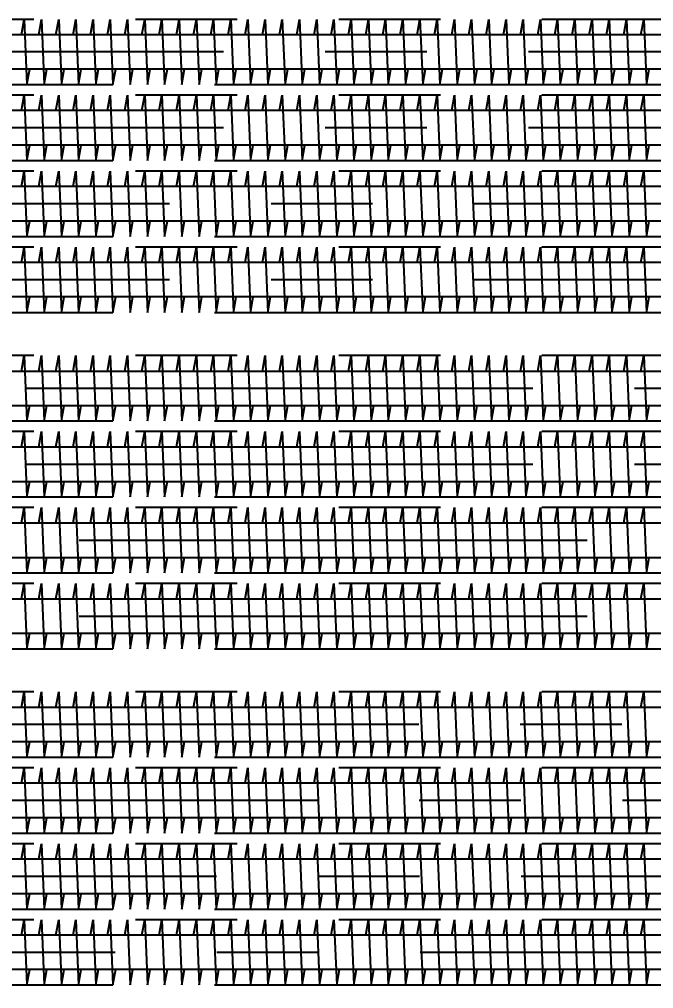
# Model space of a CAD drawing. Extents: x -4179 to 25200, y 0 to 17850.
# Drawn here: x 6583 to 7285, y 13339 to 14411 of the extents above; entities that cross this region are included whole.
import ezdxf

# ---------------------------------------------------------------- set-up
doc = ezdxf.new("R2010")
doc.units = 0
doc.header["$LTSCALE"] = 450
doc.header["$MEASUREMENT"] = 0
doc.linetypes.add('CENTER', pattern=[2, 1.25, -0.25, 0.25, -0.25])
doc.linetypes.add('PHANTOM', pattern=[2.5, 1.25, -0.25, 0.25, -0.25, 0.25, -0.25])
for name, color, linetype in [('CEN', 1, 'CENTER'), ('DIM', 1, 'Continuous'), ('HID1', 8, 'PHANTOM')]:
    doc.layers.add(name, color=color, linetype=linetype)
doc.styles.add('SIMP25', font='romans.shx', dxfattribs={"width": 0.8, "height": 75})
doc.dimstyles.get("Standard").update_dxf_attribs({"dimscale": 500.1, "dimtxt": 75, "dimasz": 0.18, "dimexe": 0.18, "dimexo": 0.0625, "dimgap": 0.075, "dimtad": 1, "dimdec": 0, "dimrnd": 0.5, "dimzin": 0, "dimdsep": 46, "dimtxsty": 'SIMP25', "dimcen": 0.09, "dimadec": 0, "dimazin": 0, "dimtfac": 1, "dimtdec": 0, "dimtmove": 1, "dimatfit": 3, "dimfxl": 1, "dimtolj": 1, "dimtzin": 0, "dimarcsym": 0})

# ---------------------------------------------------------------- blocks, each defined once
blk = doc.blocks.new('*D10')
at = {"layer": 'Defpoints', "color": 0, "transparency": 16777216}
for p in [(2298.8, 13378.9), (11098.8, 13342.9), (2298.8, 11923.9)]:
    blk.add_point(p, dxfattribs=at)
at = {"layer": 'DIM', "color": 0, "lineweight": -2, "transparency": 16777216}
for p, q in [((2298.8, 13347.7), (2298.8, 11833.9)), ((11098.8, 13311.6), (11098.8, 11833.9)), ((11008.8, 11923.9), (2388.8, 11923.9))]:
    blk.add_line(p, q, dxfattribs=at)
at = {"layer": 'DIM', "color": 0, "transparency": 16777216}
for points in [[(2388.8, 11938.9), (2388.8, 11908.9), (2298.8, 11923.9)], [(11008.8, 11938.9), (11008.8, 11908.9), (11098.8, 11923.9)]]:
    blk.add_solid(points, dxfattribs=at)
at = {"layer": 'DIM', "color": 0, "transparency": 16777216, "insert": (6698.8, 12018.6), "char_height": 75, "attachment_point": 5, "style": 'SIMP25'}
blk.add_mtext('\\A1;8800 (FINNED LENGTH)', dxfattribs=at)
blk = doc.blocks.new('*D11')
at = {"layer": 'Defpoints', "color": 0, "transparency": 16777216}
for p in [(2088.8, 13606.9), (11248.8, 13115.4), (2088.8, 11698.9)]:
    blk.add_point(p, dxfattribs=at)
at = {"layer": 'DIM', "color": 0, "lineweight": -2, "transparency": 16777216}
for p, q in [((2088.8, 13575.7), (2088.8, 11608.9)), ((11248.8, 13084.2), (11248.8, 11608.9)), ((11158.8, 11698.9), (2178.8, 11698.9))]:
    blk.add_line(p, q, dxfattribs=at)
at = {"layer": 'DIM', "color": 0, "transparency": 16777216}
for points in [[(2178.8, 11713.9), (2178.8, 11683.9), (2088.8, 11698.9)], [(11158.8, 11713.9), (11158.8, 11683.9), (11248.8, 11698.9)]]:
    blk.add_solid(points, dxfattribs=at)
at = {"layer": 'DIM', "color": 0, "transparency": 16777216, "insert": (6668.8, 11773.9), "char_height": 75, "attachment_point": 5, "style": 'SIMP25'}
blk.add_mtext('\\A1;9160', dxfattribs=at)

msp = doc.modelspace()

# ---------------------------------------------------------------- linework, layer by layer
for p, q in [((11524.8, 13650), (2148.8, 13650)), ((11524.8, 13611.9), (2148.8, 13611.9)), ((11412.8, 13566), (2148.8, 13566)), ((11412.8, 13527.9), (2148.8, 13527.9)), ((11300.8, 13482), (2088.8, 13482)), ((11300.8, 13443.9), (2088.8, 13443.9)), ((11188.8, 13398), (2088.8, 13398)), ((11188.8, 13359.9), (2088.8, 13359.9))]:
    msp.add_line(p, q)
for points in [[(2148.8, 13650, -0.41395), (2107.9, 13690.9, -0.41395), (2148.8, 13731.9), (11308.8, 13731.9, 0.414), (11387.9, 13810.9), (11387.9, 14314.9, 0.414), (11308.8, 14394), (2148.8, 14394)], [(2148.8, 13611.9, -0.414026), (2069.8, 13690.9, -0.414026), (2148.8, 13770), (11308.8, 13770, 0.414), (11349.8, 13810.9), (11349.8, 14314.9, 0.414), (11308.8, 14355.9), (2148.8, 14355.9)], [(2148.8, 13566, -0.414), (2107.9, 13606.9), (2107.9, 13774.9, -0.414), (2148.8, 13815.9), (11308.8, 13815.9, 0.414), (11387.9, 13894.9), (11387.9, 14230.9, 0.414), (11308.8, 14310), (2148.8, 14310)], [(2148.8, 13527.9, -0.414), (2069.8, 13606.9), (2069.8, 13774.9, -0.414), (2148.8, 13854), (11308.8, 13854, 0.414), (11349.8, 13894.9), (11349.8, 14230.9, 0.414), (11308.8, 14271.9), (2148.8, 14271.9)], [(2088.8, 13482, -0.414), (2047.9, 13522.9), (2047.9, 13858.9, -0.414), (2088.8, 13899.9), (11248.8, 13899.9, 0.414), (11327.9, 13978.9), (11327.9, 14146.9, 0.414), (11248.8, 14226), (2088.8, 14226)], [(2088.8, 13443.9, -0.414), (2009.8, 13522.9), (2009.8, 13858.9, -0.414), (2088.8, 13938), (11248.8, 13938, 0.414), (11289.8, 13978.9), (11289.8, 14146.9, 0.414), (11248.8, 14187.9), (2088.8, 14187.9)], [(2088.8, 13398, -0.414), (2047.9, 13438.9), (2047.9, 13942.9, -0.414), (2088.8, 13983.9), (11248.8, 13983.9, 0.414026), (11327.9, 14062.9, 0.414026), (11248.8, 14142), (2088.8, 14142)], [(2088.8, 13359.9, -0.414), (2009.8, 13438.9), (2009.8, 13942.9, -0.414), (2088.8, 14022), (11248.8, 14022, 0.41395), (11289.8, 14062.9, 0.41395), (11248.8, 14103.9), (2088.8, 14103.9)]]:
    msp.add_lwpolyline(points, format="xyb")
at = {"layer": 'CEN'}
for p, q in [((11524.8, 13630.9), (2148.8, 13630.9)), ((11412.8, 13546.9), (2148.8, 13546.9)), ((11300.8, 13462.9), (2088.8, 13462.9)), ((11188.8, 13378.9), (2088.8, 13378.9))]:
    msp.add_line(p, q, dxfattribs=at)
for points in [[(6585.1, 14394), (6588.1, 14411), (6591.1, 14338.9), (6594.1, 14355.9)], [(6604.1, 14394), (6607.1, 14411), (6610.1, 14338.9), (6613.1, 14355.9)], [(6623.2, 14394), (6626.2, 14411), (6629.2, 14338.9), (6632.2, 14355.9)], [(6642.2, 14394), (6645.2, 14411), (6648.2, 14338.9), (6651.2, 14355.9)], [(6661.3, 14394), (6664.3, 14411), (6667.3, 14338.9), (6670.3, 14355.9)], [(6680.3, 14394), (6683.3, 14411), (6686.3, 14338.9), (6689.3, 14355.9)], [(6699.4, 14394), (6702.4, 14411), (6705.4, 14338.9), (6708.4, 14355.9)], [(6718.4, 14394), (6721.4, 14411), (6724.4, 14338.9), (6727.4, 14355.9)], [(6737.5, 14394), (6740.5, 14411), (6743.5, 14338.9), (6746.5, 14355.9)], [(6756.5, 14394), (6759.5, 14411), (6762.5, 14338.9), (6765.5, 14355.9)], [(6775.6, 14394), (6778.6, 14411), (6781.6, 14338.9), (6784.6, 14355.9)], [(6794.6, 14394), (6797.6, 14411), (6800.6, 14338.9), (6803.6, 14355.9)], [(6813.7, 14394), (6816.7, 14411), (6819.7, 14338.9), (6822.7, 14355.9)], [(6832.7, 14394), (6835.7, 14411), (6838.7, 14338.9), (6841.7, 14355.9)], [(6851.8, 14394), (6854.8, 14411), (6857.8, 14338.9), (6860.8, 14355.9)], [(6870.8, 14394), (6873.8, 14411), (6876.8, 14338.9), (6879.8, 14355.9)], [(6889.9, 14394), (6892.9, 14411), (6895.9, 14338.9), (6898.9, 14355.9)], [(6908.9, 14394), (6911.9, 14411), (6914.9, 14338.9), (6917.9, 14355.9)], [(6928, 14394), (6931, 14411), (6934, 14338.9), (6937, 14355.9)], [(6947, 14394), (6950, 14411), (6953, 14338.9), (6956, 14355.9)], [(6966.1, 14394), (6969.1, 14411), (6972.1, 14338.9), (6975.1, 14355.9)], [(6985.1, 14394), (6988.1, 14411), (6991.1, 14338.9), (6994.1, 14355.9)], [(7004.2, 14394), (7007.2, 14411), (7010.2, 14338.9), (7013.2, 14355.9)], [(7023.2, 14394), (7026.2, 14411), (7029.2, 14338.9), (7032.2, 14355.9)], [(7042.3, 14394), (7045.3, 14411), (7048.3, 14338.9), (7051.3, 14355.9)], [(7061.3, 14394), (7064.3, 14411), (7067.3, 14338.9), (7070.3, 14355.9)], [(7080.4, 14394), (7083.4, 14411), (7086.4, 14338.9), (7089.4, 14355.9)], [(7099.4, 14394), (7102.4, 14411), (7105.4, 14338.9), (7108.4, 14355.9)], [(7118.5, 14394), (7121.5, 14411), (7124.5, 14338.9), (7127.5, 14355.9)], [(7137.5, 14394), (7140.5, 14411), (7143.5, 14338.9), (7146.5, 14355.9)], [(7156.6, 14394), (7159.6, 14411), (7162.6, 14338.9), (7165.6, 14355.9)], [(7175.6, 14394), (7178.6, 14411), (7181.6, 14338.9), (7184.6, 14355.9)], [(7194.7, 14394), (7197.7, 14411), (7200.7, 14338.9), (7203.7, 14355.9)], [(7213.7, 14394), (7216.7, 14411), (7219.7, 14338.9), (7222.7, 14355.9)], [(7232.8, 14394), (7235.8, 14411), (7238.8, 14338.9), (7241.8, 14355.9)], [(7251.8, 14394), (7254.8, 14411), (7257.8, 14338.9), (7260.8, 14355.9)], [(7270.9, 14394), (7273.9, 14411), (7276.9, 14338.9), (7279.9, 14355.9)], [(6585.1, 14310), (6588.1, 14327), (6591.1, 14254.9), (6594.1, 14271.9)], [(6604.1, 14310), (6607.1, 14327), (6610.1, 14254.9), (6613.1, 14271.9)], [(6623.2, 14310), (6626.2, 14327), (6629.2, 14254.9), (6632.2, 14271.9)], [(6642.2, 14310), (6645.2, 14327), (6648.2, 14254.9), (6651.2, 14271.9)], [(6661.3, 14310), (6664.3, 14327), (6667.3, 14254.9), (6670.3, 14271.9)], [(6680.3, 14310), (6683.3, 14327), (6686.3, 14254.9), (6689.3, 14271.9)], [(6699.4, 14310), (6702.4, 14327), (6705.4, 14254.9), (6708.4, 14271.9)], [(6718.4, 14310), (6721.4, 14327), (6724.4, 14254.9), (6727.4, 14271.9)], [(6737.5, 14310), (6740.5, 14327), (6743.5, 14254.9), (6746.5, 14271.9)], [(6756.5, 14310), (6759.5, 14327), (6762.5, 14254.9), (6765.5, 14271.9)], [(6775.6, 14310), (6778.6, 14327), (6781.6, 14254.9), (6784.6, 14271.9)], [(6794.6, 14310), (6797.6, 14327), (6800.6, 14254.9), (6803.6, 14271.9)], [(6813.7, 14310), (6816.7, 14327), (6819.7, 14254.9), (6822.7, 14271.9)], [(6832.7, 14310), (6835.7, 14327), (6838.7, 14254.9), (6841.7, 14271.9)], [(6851.8, 14310), (6854.8, 14327), (6857.8, 14254.9), (6860.8, 14271.9)], [(6870.8, 14310), (6873.8, 14327), (6876.8, 14254.9), (6879.8, 14271.9)], [(6889.9, 14310), (6892.9, 14327), (6895.9, 14254.9), (6898.9, 14271.9)], [(6908.9, 14310), (6911.9, 14327), (6914.9, 14254.9), (6917.9, 14271.9)], [(6928, 14310), (6931, 14327), (6934, 14254.9), (6937, 14271.9)], [(6947, 14310), (6950, 14327), (6953, 14254.9), (6956, 14271.9)], [(6966.1, 14310), (6969.1, 14327), (6972.1, 14254.9), (6975.1, 14271.9)], [(6985.1, 14310), (6988.1, 14327), (6991.1, 14254.9), (6994.1, 14271.9)], [(7004.2, 14310), (7007.2, 14327), (7010.2, 14254.9), (7013.2, 14271.9)], [(7023.2, 14310), (7026.2, 14327), (7029.2, 14254.9), (7032.2, 14271.9)], [(7042.3, 14310), (7045.3, 14327), (7048.3, 14254.9), (7051.3, 14271.9)], [(7061.3, 14310), (7064.3, 14327), (7067.3, 14254.9), (7070.3, 14271.9)], [(7080.4, 14310), (7083.4, 14327), (7086.4, 14254.9), (7089.4, 14271.9)], [(7099.4, 14310), (7102.4, 14327), (7105.4, 14254.9), (7108.4, 14271.9)], [(7118.5, 14310), (7121.5, 14327), (7124.5, 14254.9), (7127.5, 14271.9)], [(7137.5, 14310), (7140.5, 14327), (7143.5, 14254.9), (7146.5, 14271.9)], [(7156.6, 14310), (7159.6, 14327), (7162.6, 14254.9), (7165.6, 14271.9)], [(7175.6, 14310), (7178.6, 14327), (7181.6, 14254.9), (7184.6, 14271.9)], [(7194.7, 14310), (7197.7, 14327), (7200.7, 14254.9), (7203.7, 14271.9)], [(7213.7, 14310), (7216.7, 14327), (7219.7, 14254.9), (7222.7, 14271.9)], [(7232.8, 14310), (7235.8, 14327), (7238.8, 14254.9), (7241.8, 14271.9)], [(7251.8, 14310), (7254.8, 14327), (7257.8, 14254.9), (7260.8, 14271.9)], [(7270.9, 14310), (7273.9, 14327), (7276.9, 14254.9), (7279.9, 14271.9)], [(6585.1, 14226), (6588.1, 14243), (6591.1, 14170.9), (6594.1, 14187.9)], [(6604.1, 14226), (6607.1, 14243), (6610.1, 14170.9), (6613.1, 14187.9)], [(6623.2, 14226), (6626.2, 14243), (6629.2, 14170.9), (6632.2, 14187.9)], [(6642.2, 14226), (6645.2, 14243), (6648.2, 14170.9), (6651.2, 14187.9)], [(6661.3, 14226), (6664.3, 14243), (6667.3, 14170.9), (6670.3, 14187.9)], [(6680.3, 14226), (6683.3, 14243), (6686.3, 14170.9), (6689.3, 14187.9)], [(6699.4, 14226), (6702.4, 14243), (6705.4, 14170.9), (6708.4, 14187.9)], [(6718.4, 14226), (6721.4, 14243), (6724.4, 14170.9), (6727.4, 14187.9)], [(6737.5, 14226), (6740.5, 14243), (6743.5, 14170.9), (6746.5, 14187.9)], [(6756.5, 14226), (6759.5, 14243), (6762.5, 14170.9), (6765.5, 14187.9)], [(6775.6, 14226), (6778.6, 14243), (6781.6, 14170.9), (6784.6, 14187.9)], [(6794.6, 14226), (6797.6, 14243), (6800.6, 14170.9), (6803.6, 14187.9)], [(6813.7, 14226), (6816.7, 14243), (6819.7, 14170.9), (6822.7, 14187.9)], [(6832.7, 14226), (6835.7, 14243), (6838.7, 14170.9), (6841.7, 14187.9)], [(6851.8, 14226), (6854.8, 14243), (6857.8, 14170.9), (6860.8, 14187.9)], [(6870.8, 14226), (6873.8, 14243), (6876.8, 14170.9), (6879.8, 14187.9)], [(6889.9, 14226), (6892.9, 14243), (6895.9, 14170.9), (6898.9, 14187.9)], [(6908.9, 14226), (6911.9, 14243), (6914.9, 14170.9), (6917.9, 14187.9)], [(6928, 14226), (6931, 14243), (6934, 14170.9), (6937, 14187.9)], [(6947, 14226), (6950, 14243), (6953, 14170.9), (6956, 14187.9)], [(6966.1, 14226), (6969.1, 14243), (6972.1, 14170.9), (6975.1, 14187.9)], [(6985.1, 14226), (6988.1, 14243), (6991.1, 14170.9), (6994.1, 14187.9)], [(7004.2, 14226), (7007.2, 14243), (7010.2, 14170.9), (7013.2, 14187.9)], [(7023.2, 14226), (7026.2, 14243), (7029.2, 14170.9), (7032.2, 14187.9)], [(7042.3, 14226), (7045.3, 14243), (7048.3, 14170.9), (7051.3, 14187.9)], [(7061.3, 14226), (7064.3, 14243), (7067.3, 14170.9), (7070.3, 14187.9)], [(7080.4, 14226), (7083.4, 14243), (7086.4, 14170.9), (7089.4, 14187.9)], [(7099.4, 14226), (7102.4, 14243), (7105.4, 14170.9), (7108.4, 14187.9)], [(7118.5, 14226), (7121.5, 14243), (7124.5, 14170.9), (7127.5, 14187.9)], [(7137.5, 14226), (7140.5, 14243), (7143.5, 14170.9), (7146.5, 14187.9)], [(7156.6, 14226), (7159.6, 14243), (7162.6, 14170.9), (7165.6, 14187.9)], [(7175.6, 14226), (7178.6, 14243), (7181.6, 14170.9), (7184.6, 14187.9)], [(7194.7, 14226), (7197.7, 14243), (7200.7, 14170.9), (7203.7, 14187.9)], [(7213.7, 14226), (7216.7, 14243), (7219.7, 14170.9), (7222.7, 14187.9)], [(7232.8, 14226), (7235.8, 14243), (7238.8, 14170.9), (7241.8, 14187.9)], [(7251.8, 14226), (7254.8, 14243), (7257.8, 14170.9), (7260.8, 14187.9)], [(7270.9, 14226), (7273.9, 14243), (7276.9, 14170.9), (7279.9, 14187.9)], [(6585.1, 14142), (6588.1, 14159), (6591.1, 14086.9), (6594.1, 14103.9)], [(6604.1, 14142), (6607.1, 14159), (6610.1, 14086.9), (6613.1, 14103.9)], [(6623.2, 14142), (6626.2, 14159), (6629.2, 14086.9), (6632.2, 14103.9)], [(6642.2, 14142), (6645.2, 14159), (6648.2, 14086.9), (6651.2, 14103.9)], [(6661.3, 14142), (6664.3, 14159), (6667.3, 14086.9), (6670.3, 14103.9)], [(6680.3, 14142), (6683.3, 14159), (6686.3, 14086.9), (6689.3, 14103.9)], [(6699.4, 14142), (6702.4, 14159), (6705.4, 14086.9), (6708.4, 14103.9)], [(6718.4, 14142), (6721.4, 14159), (6724.4, 14086.9), (6727.4, 14103.9)], [(6737.5, 14142), (6740.5, 14159), (6743.5, 14086.9), (6746.5, 14103.9)], [(6756.5, 14142), (6759.5, 14159), (6762.5, 14086.9), (6765.5, 14103.9)], [(6775.6, 14142), (6778.6, 14159), (6781.6, 14086.9), (6784.6, 14103.9)], [(6794.6, 14142), (6797.6, 14159), (6800.6, 14086.9), (6803.6, 14103.9)], [(6813.7, 14142), (6816.7, 14159), (6819.7, 14086.9), (6822.7, 14103.9)], [(6832.7, 14142), (6835.7, 14159), (6838.7, 14086.9), (6841.7, 14103.9)], [(6851.8, 14142), (6854.8, 14159), (6857.8, 14086.9), (6860.8, 14103.9)], [(6870.8, 14142), (6873.8, 14159), (6876.8, 14086.9), (6879.8, 14103.9)], [(6889.9, 14142), (6892.9, 14159), (6895.9, 14086.9), (6898.9, 14103.9)], [(6908.9, 14142), (6911.9, 14159), (6914.9, 14086.9), (6917.9, 14103.9)], [(6928, 14142), (6931, 14159), (6934, 14086.9), (6937, 14103.9)], [(6947, 14142), (6950, 14159), (6953, 14086.9), (6956, 14103.9)], [(6966.1, 14142), (6969.1, 14159), (6972.1, 14086.9), (6975.1, 14103.9)], [(6985.1, 14142), (6988.1, 14159), (6991.1, 14086.9), (6994.1, 14103.9)], [(7004.2, 14142), (7007.2, 14159), (7010.2, 14086.9), (7013.2, 14103.9)], [(7023.2, 14142), (7026.2, 14159), (7029.2, 14086.9), (7032.2, 14103.9)], [(7042.3, 14142), (7045.3, 14159), (7048.3, 14086.9), (7051.3, 14103.9)], [(7061.3, 14142), (7064.3, 14159), (7067.3, 14086.9), (7070.3, 14103.9)], [(7080.4, 14142), (7083.4, 14159), (7086.4, 14086.9), (7089.4, 14103.9)], [(7099.4, 14142), (7102.4, 14159), (7105.4, 14086.9), (7108.4, 14103.9)], [(7118.5, 14142), (7121.5, 14159), (7124.5, 14086.9), (7127.5, 14103.9)], [(7137.5, 14142), (7140.5, 14159), (7143.5, 14086.9), (7146.5, 14103.9)], [(7156.6, 14142), (7159.6, 14159), (7162.6, 14086.9), (7165.6, 14103.9)], [(7175.6, 14142), (7178.6, 14159), (7181.6, 14086.9), (7184.6, 14103.9)], [(7194.7, 14142), (7197.7, 14159), (7200.7, 14086.9), (7203.7, 14103.9)], [(7213.7, 14142), (7216.7, 14159), (7219.7, 14086.9), (7222.7, 14103.9)], [(7232.8, 14142), (7235.8, 14159), (7238.8, 14086.9), (7241.8, 14103.9)], [(7251.8, 14142), (7254.8, 14159), (7257.8, 14086.9), (7260.8, 14103.9)], [(7270.9, 14142), (7273.9, 14159), (7276.9, 14086.9), (7279.9, 14103.9)], [(6585.1, 14022), (6588.1, 14039), (6591.1, 13966.9), (6594.1, 13983.9)], [(6604.1, 14022), (6607.1, 14039), (6610.1, 13966.9), (6613.1, 13983.9)], [(6623.2, 14022), (6626.2, 14039), (6629.2, 13966.9), (6632.2, 13983.9)], [(6642.2, 14022), (6645.2, 14039), (6648.2, 13966.9), (6651.2, 13983.9)], [(6661.3, 14022), (6664.3, 14039), (6667.3, 13966.9), (6670.3, 13983.9)], [(6680.3, 14022), (6683.3, 14039), (6686.3, 13966.9), (6689.3, 13983.9)], [(6699.4, 14022), (6702.4, 14039), (6705.4, 13966.9), (6708.4, 13983.9)], [(6718.4, 14022), (6721.4, 14039), (6724.4, 13966.9), (6727.4, 13983.9)], [(6737.5, 14022), (6740.5, 14039), (6743.5, 13966.9), (6746.5, 13983.9)], [(6756.5, 14022), (6759.5, 14039), (6762.5, 13966.9), (6765.5, 13983.9)], [(6775.6, 14022), (6778.6, 14039), (6781.6, 13966.9), (6784.6, 13983.9)], [(6794.6, 14022), (6797.6, 14039), (6800.6, 13966.9), (6803.6, 13983.9)], [(6813.7, 14022), (6816.7, 14039), (6819.7, 13966.9), (6822.7, 13983.9)], [(6832.7, 14022), (6835.7, 14039), (6838.7, 13966.9), (6841.7, 13983.9)], [(6851.8, 14022), (6854.8, 14039), (6857.8, 13966.9), (6860.8, 13983.9)], [(6870.8, 14022), (6873.8, 14039), (6876.8, 13966.9), (6879.8, 13983.9)], [(6889.9, 14022), (6892.9, 14039), (6895.9, 13966.9), (6898.9, 13983.9)], [(6908.9, 14022), (6911.9, 14039), (6914.9, 13966.9), (6917.9, 13983.9)], [(6928, 14022), (6931, 14039), (6934, 13966.9), (6937, 13983.9)], [(6947, 14022), (6950, 14039), (6953, 13966.9), (6956, 13983.9)], [(6966.1, 14022), (6969.1, 14039), (6972.1, 13966.9), (6975.1, 13983.9)], [(6985.1, 14022), (6988.1, 14039), (6991.1, 13966.9), (6994.1, 13983.9)], [(7004.2, 14022), (7007.2, 14039), (7010.2, 13966.9), (7013.2, 13983.9)], [(7023.2, 14022), (7026.2, 14039), (7029.2, 13966.9), (7032.2, 13983.9)], [(7042.3, 14022), (7045.3, 14039), (7048.3, 13966.9), (7051.3, 13983.9)], [(7061.3, 14022), (7064.3, 14039), (7067.3, 13966.9), (7070.3, 13983.9)], [(7080.4, 14022), (7083.4, 14039), (7086.4, 13966.9), (7089.4, 13983.9)], [(7099.4, 14022), (7102.4, 14039), (7105.4, 13966.9), (7108.4, 13983.9)], [(7118.5, 14022), (7121.5, 14039), (7124.5, 13966.9), (7127.5, 13983.9)], [(7137.5, 14022), (7140.5, 14039), (7143.5, 13966.9), (7146.5, 13983.9)], [(7156.6, 14022), (7159.6, 14039), (7162.6, 13966.9), (7165.6, 13983.9)], [(7175.6, 14022), (7178.6, 14039), (7181.6, 13966.9), (7184.6, 13983.9)], [(7194.7, 14022), (7197.7, 14039), (7200.7, 13966.9), (7203.7, 13983.9)], [(7213.7, 14022), (7216.7, 14039), (7219.7, 13966.9), (7222.7, 13983.9)], [(7232.8, 14022), (7235.8, 14039), (7238.8, 13966.9), (7241.8, 13983.9)], [(7251.8, 14022), (7254.8, 14039), (7257.8, 13966.9), (7260.8, 13983.9)], [(7270.9, 14022), (7273.9, 14039), (7276.9, 13966.9), (7279.9, 13983.9)], [(6585.1, 13938), (6588.1, 13955), (6591.1, 13882.9), (6594.1, 13899.9)], [(6604.1, 13938), (6607.1, 13955), (6610.1, 13882.9), (6613.1, 13899.9)], [(6623.2, 13938), (6626.2, 13955), (6629.2, 13882.9), (6632.2, 13899.9)], [(6642.2, 13938), (6645.2, 13955), (6648.2, 13882.9), (6651.2, 13899.9)], [(6661.3, 13938), (6664.3, 13955), (6667.3, 13882.9), (6670.3, 13899.9)], [(6680.3, 13938), (6683.3, 13955), (6686.3, 13882.9), (6689.3, 13899.9)], [(6699.4, 13938), (6702.4, 13955), (6705.4, 13882.9), (6708.4, 13899.9)], [(6718.4, 13938), (6721.4, 13955), (6724.4, 13882.9), (6727.4, 13899.9)], [(6737.5, 13938), (6740.5, 13955), (6743.5, 13882.9), (6746.5, 13899.9)], [(6756.5, 13938), (6759.5, 13955), (6762.5, 13882.9), (6765.5, 13899.9)], [(6775.6, 13938), (6778.6, 13955), (6781.6, 13882.9), (6784.6, 13899.9)], [(6794.6, 13938), (6797.6, 13955), (6800.6, 13882.9), (6803.6, 13899.9)], [(6813.7, 13938), (6816.7, 13955), (6819.7, 13882.9), (6822.7, 13899.9)], [(6832.7, 13938), (6835.7, 13955), (6838.7, 13882.9), (6841.7, 13899.9)], [(6851.8, 13938), (6854.8, 13955), (6857.8, 13882.9), (6860.8, 13899.9)], [(6870.8, 13938), (6873.8, 13955), (6876.8, 13882.9), (6879.8, 13899.9)], [(6889.9, 13938), (6892.9, 13955), (6895.9, 13882.9), (6898.9, 13899.9)], [(6908.9, 13938), (6911.9, 13955), (6914.9, 13882.9), (6917.9, 13899.9)], [(6928, 13938), (6931, 13955), (6934, 13882.9), (6937, 13899.9)], [(6947, 13938), (6950, 13955), (6953, 13882.9), (6956, 13899.9)], [(6966.1, 13938), (6969.1, 13955), (6972.1, 13882.9), (6975.1, 13899.9)], [(6985.1, 13938), (6988.1, 13955), (6991.1, 13882.9), (6994.1, 13899.9)], [(7004.2, 13938), (7007.2, 13955), (7010.2, 13882.9), (7013.2, 13899.9)], [(7023.2, 13938), (7026.2, 13955), (7029.2, 13882.9), (7032.2, 13899.9)], [(7042.3, 13938), (7045.3, 13955), (7048.3, 13882.9), (7051.3, 13899.9)], [(7061.3, 13938), (7064.3, 13955), (7067.3, 13882.9), (7070.3, 13899.9)], [(7080.4, 13938), (7083.4, 13955), (7086.4, 13882.9), (7089.4, 13899.9)], [(7099.4, 13938), (7102.4, 13955), (7105.4, 13882.9), (7108.4, 13899.9)], [(7118.5, 13938), (7121.5, 13955), (7124.5, 13882.9), (7127.5, 13899.9)], [(7137.5, 13938), (7140.5, 13955), (7143.5, 13882.9), (7146.5, 13899.9)], [(7156.6, 13938), (7159.6, 13955), (7162.6, 13882.9), (7165.6, 13899.9)], [(7175.6, 13938), (7178.6, 13955), (7181.6, 13882.9), (7184.6, 13899.9)], [(7194.7, 13938), (7197.7, 13955), (7200.7, 13882.9), (7203.7, 13899.9)], [(7213.7, 13938), (7216.7, 13955), (7219.7, 13882.9), (7222.7, 13899.9)], [(7232.8, 13938), (7235.8, 13955), (7238.8, 13882.9), (7241.8, 13899.9)], [(7251.8, 13938), (7254.8, 13955), (7257.8, 13882.9), (7260.8, 13899.9)], [(7270.9, 13938), (7273.9, 13955), (7276.9, 13882.9), (7279.9, 13899.9)], [(6585.1, 13854), (6588.1, 13871), (6591.1, 13798.9), (6594.1, 13815.9)], [(6604.1, 13854), (6607.1, 13871), (6610.1, 13798.9), (6613.1, 13815.9)], [(6623.2, 13854), (6626.2, 13871), (6629.2, 13798.9), (6632.2, 13815.9)], [(6642.2, 13854), (6645.2, 13871), (6648.2, 13798.9), (6651.2, 13815.9)], [(6661.3, 13854), (6664.3, 13871), (6667.3, 13798.9), (6670.3, 13815.9)], [(6680.3, 13854), (6683.3, 13871), (6686.3, 13798.9), (6689.3, 13815.9)], [(6699.4, 13854), (6702.4, 13871), (6705.4, 13798.9), (6708.4, 13815.9)], [(6718.4, 13854), (6721.4, 13871), (6724.4, 13798.9), (6727.4, 13815.9)], [(6737.5, 13854), (6740.5, 13871), (6743.5, 13798.9), (6746.5, 13815.9)], [(6756.5, 13854), (6759.5, 13871), (6762.5, 13798.9), (6765.5, 13815.9)], [(6775.6, 13854), (6778.6, 13871), (6781.6, 13798.9), (6784.6, 13815.9)], [(6794.6, 13854), (6797.6, 13871), (6800.6, 13798.9), (6803.6, 13815.9)], [(6813.7, 13854), (6816.7, 13871), (6819.7, 13798.9), (6822.7, 13815.9)], [(6832.7, 13854), (6835.7, 13871), (6838.7, 13798.9), (6841.7, 13815.9)], [(6851.8, 13854), (6854.8, 13871), (6857.8, 13798.9), (6860.8, 13815.9)], [(6870.8, 13854), (6873.8, 13871), (6876.8, 13798.9), (6879.8, 13815.9)], [(6889.9, 13854), (6892.9, 13871), (6895.9, 13798.9), (6898.9, 13815.9)], [(6908.9, 13854), (6911.9, 13871), (6914.9, 13798.9), (6917.9, 13815.9)], [(6928, 13854), (6931, 13871), (6934, 13798.9), (6937, 13815.9)], [(6947, 13854), (6950, 13871), (6953, 13798.9), (6956, 13815.9)], [(6966.1, 13854), (6969.1, 13871), (6972.1, 13798.9), (6975.1, 13815.9)], [(6985.1, 13854), (6988.1, 13871), (6991.1, 13798.9), (6994.1, 13815.9)], [(7004.2, 13854), (7007.2, 13871), (7010.2, 13798.9), (7013.2, 13815.9)], [(7023.2, 13854), (7026.2, 13871), (7029.2, 13798.9), (7032.2, 13815.9)], [(7042.3, 13854), (7045.3, 13871), (7048.3, 13798.9), (7051.3, 13815.9)], [(7061.3, 13854), (7064.3, 13871), (7067.3, 13798.9), (7070.3, 13815.9)], [(7080.4, 13854), (7083.4, 13871), (7086.4, 13798.9), (7089.4, 13815.9)], [(7099.4, 13854), (7102.4, 13871), (7105.4, 13798.9), (7108.4, 13815.9)], [(7118.5, 13854), (7121.5, 13871), (7124.5, 13798.9), (7127.5, 13815.9)], [(7137.5, 13854), (7140.5, 13871), (7143.5, 13798.9), (7146.5, 13815.9)], [(7156.6, 13854), (7159.6, 13871), (7162.6, 13798.9), (7165.6, 13815.9)], [(7175.6, 13854), (7178.6, 13871), (7181.6, 13798.9), (7184.6, 13815.9)], [(7194.7, 13854), (7197.7, 13871), (7200.7, 13798.9), (7203.7, 13815.9)], [(7213.7, 13854), (7216.7, 13871), (7219.7, 13798.9), (7222.7, 13815.9)], [(7232.8, 13854), (7235.8, 13871), (7238.8, 13798.9), (7241.8, 13815.9)], [(7251.8, 13854), (7254.8, 13871), (7257.8, 13798.9), (7260.8, 13815.9)], [(7270.9, 13854), (7273.9, 13871), (7276.9, 13798.9), (7279.9, 13815.9)], [(6585.1, 13770), (6588.1, 13787), (6591.1, 13714.9), (6594.1, 13731.9)], [(6604.1, 13770), (6607.1, 13787), (6610.1, 13714.9), (6613.1, 13731.9)], [(6623.2, 13770), (6626.2, 13787), (6629.2, 13714.9), (6632.2, 13731.9)], [(6642.2, 13770), (6645.2, 13787), (6648.2, 13714.9), (6651.2, 13731.9)], [(6661.3, 13770), (6664.3, 13787), (6667.3, 13714.9), (6670.3, 13731.9)], [(6680.3, 13770), (6683.3, 13787), (6686.3, 13714.9), (6689.3, 13731.9)], [(6699.4, 13770), (6702.4, 13787), (6705.4, 13714.9), (6708.4, 13731.9)], [(6718.4, 13770), (6721.4, 13787), (6724.4, 13714.9), (6727.4, 13731.9)], [(6737.5, 13770), (6740.5, 13787), (6743.5, 13714.9), (6746.5, 13731.9)], [(6756.5, 13770), (6759.5, 13787), (6762.5, 13714.9), (6765.5, 13731.9)], [(6775.6, 13770), (6778.6, 13787), (6781.6, 13714.9), (6784.6, 13731.9)], [(6794.6, 13770), (6797.6, 13787), (6800.6, 13714.9), (6803.6, 13731.9)], [(6813.7, 13770), (6816.7, 13787), (6819.7, 13714.9), (6822.7, 13731.9)], [(6832.7, 13770), (6835.7, 13787), (6838.7, 13714.9), (6841.7, 13731.9)], [(6851.8, 13770), (6854.8, 13787), (6857.8, 13714.9), (6860.8, 13731.9)], [(6870.8, 13770), (6873.8, 13787), (6876.8, 13714.9), (6879.8, 13731.9)], [(6889.9, 13770), (6892.9, 13787), (6895.9, 13714.9), (6898.9, 13731.9)], [(6908.9, 13770), (6911.9, 13787), (6914.9, 13714.9), (6917.9, 13731.9)], [(6928, 13770), (6931, 13787), (6934, 13714.9), (6937, 13731.9)], [(6947, 13770), (6950, 13787), (6953, 13714.9), (6956, 13731.9)], [(6966.1, 13770), (6969.1, 13787), (6972.1, 13714.9), (6975.1, 13731.9)], [(6985.1, 13770), (6988.1, 13787), (6991.1, 13714.9), (6994.1, 13731.9)], [(7004.2, 13770), (7007.2, 13787), (7010.2, 13714.9), (7013.2, 13731.9)], [(7023.2, 13770), (7026.2, 13787), (7029.2, 13714.9), (7032.2, 13731.9)], [(7042.3, 13770), (7045.3, 13787), (7048.3, 13714.9), (7051.3, 13731.9)], [(7061.3, 13770), (7064.3, 13787), (7067.3, 13714.9), (7070.3, 13731.9)], [(7080.4, 13770), (7083.4, 13787), (7086.4, 13714.9), (7089.4, 13731.9)], [(7099.4, 13770), (7102.4, 13787), (7105.4, 13714.9), (7108.4, 13731.9)], [(7118.5, 13770), (7121.5, 13787), (7124.5, 13714.9), (7127.5, 13731.9)], [(7137.5, 13770), (7140.5, 13787), (7143.5, 13714.9), (7146.5, 13731.9)], [(7156.6, 13770), (7159.6, 13787), (7162.6, 13714.9), (7165.6, 13731.9)], [(7175.6, 13770), (7178.6, 13787), (7181.6, 13714.9), (7184.6, 13731.9)], [(7194.7, 13770), (7197.7, 13787), (7200.7, 13714.9), (7203.7, 13731.9)], [(7213.7, 13770), (7216.7, 13787), (7219.7, 13714.9), (7222.7, 13731.9)], [(7232.8, 13770), (7235.8, 13787), (7238.8, 13714.9), (7241.8, 13731.9)], [(7251.8, 13770), (7254.8, 13787), (7257.8, 13714.9), (7260.8, 13731.9)], [(7270.9, 13770), (7273.9, 13787), (7276.9, 13714.9), (7279.9, 13731.9)], [(6585.1, 13650), (6588.1, 13667), (6591.1, 13594.9), (6594.1, 13611.9)], [(6604.1, 13650), (6607.1, 13667), (6610.1, 13594.9), (6613.1, 13611.9)], [(6623.2, 13650), (6626.2, 13667), (6629.2, 13594.9), (6632.2, 13611.9)], [(6642.2, 13650), (6645.2, 13667), (6648.2, 13594.9), (6651.2, 13611.9)], [(6661.3, 13650), (6664.3, 13667), (6667.3, 13594.9), (6670.3, 13611.9)], [(6680.3, 13650), (6683.3, 13667), (6686.3, 13594.9), (6689.3, 13611.9)], [(6699.4, 13650), (6702.4, 13667), (6705.4, 13594.9), (6708.4, 13611.9)], [(6718.4, 13650), (6721.4, 13667), (6724.4, 13594.9), (6727.4, 13611.9)], [(6737.5, 13650), (6740.5, 13667), (6743.5, 13594.9), (6746.5, 13611.9)], [(6756.5, 13650), (6759.5, 13667), (6762.5, 13594.9), (6765.5, 13611.9)], [(6775.6, 13650), (6778.6, 13667), (6781.6, 13594.9), (6784.6, 13611.9)], [(6794.6, 13650), (6797.6, 13667), (6800.6, 13594.9), (6803.6, 13611.9)], [(6813.7, 13650), (6816.7, 13667), (6819.7, 13594.9), (6822.7, 13611.9)], [(6832.7, 13650), (6835.7, 13667), (6838.7, 13594.9), (6841.7, 13611.9)], [(6851.8, 13650), (6854.8, 13667), (6857.8, 13594.9), (6860.8, 13611.9)], [(6870.8, 13650), (6873.8, 13667), (6876.8, 13594.9), (6879.8, 13611.9)], [(6889.9, 13650), (6892.9, 13667), (6895.9, 13594.9), (6898.9, 13611.9)], [(6908.9, 13650), (6911.9, 13667), (6914.9, 13594.9), (6917.9, 13611.9)], [(6928, 13650), (6931, 13667), (6934, 13594.9), (6937, 13611.9)], [(6947, 13650), (6950, 13667), (6953, 13594.9), (6956, 13611.9)], [(6966.1, 13650), (6969.1, 13667), (6972.1, 13594.9), (6975.1, 13611.9)], [(6985.1, 13650), (6988.1, 13667), (6991.1, 13594.9), (6994.1, 13611.9)], [(7004.2, 13650), (7007.2, 13667), (7010.2, 13594.9), (7013.2, 13611.9)], [(7023.2, 13650), (7026.2, 13667), (7029.2, 13594.9), (7032.2, 13611.9)], [(7042.3, 13650), (7045.3, 13667), (7048.3, 13594.9), (7051.3, 13611.9)], [(7061.3, 13650), (7064.3, 13667), (7067.3, 13594.9), (7070.3, 13611.9)], [(7080.4, 13650), (7083.4, 13667), (7086.4, 13594.9), (7089.4, 13611.9)], [(7099.4, 13650), (7102.4, 13667), (7105.4, 13594.9), (7108.4, 13611.9)], [(7118.5, 13650), (7121.5, 13667), (7124.5, 13594.9), (7127.5, 13611.9)], [(7137.5, 13650), (7140.5, 13667), (7143.5, 13594.9), (7146.5, 13611.9)], [(7156.6, 13650), (7159.6, 13667), (7162.6, 13594.9), (7165.6, 13611.9)], [(7175.6, 13650), (7178.6, 13667), (7181.6, 13594.9), (7184.6, 13611.9)], [(7194.7, 13650), (7197.7, 13667), (7200.7, 13594.9), (7203.7, 13611.9)], [(7213.7, 13650), (7216.7, 13667), (7219.7, 13594.9), (7222.7, 13611.9)], [(7232.8, 13650), (7235.8, 13667), (7238.8, 13594.9), (7241.8, 13611.9)], [(7251.8, 13650), (7254.8, 13667), (7257.8, 13594.9), (7260.8, 13611.9)], [(7270.9, 13650), (7273.9, 13667), (7276.9, 13594.9), (7279.9, 13611.9)], [(6585.1, 13566), (6588.1, 13583), (6591.1, 13510.9), (6594.1, 13527.9)], [(6604.1, 13566), (6607.1, 13583), (6610.1, 13510.9), (6613.1, 13527.9)], [(6623.2, 13566), (6626.2, 13583), (6629.2, 13510.9), (6632.2, 13527.9)], [(6642.2, 13566), (6645.2, 13583), (6648.2, 13510.9), (6651.2, 13527.9)], [(6661.3, 13566), (6664.3, 13583), (6667.3, 13510.9), (6670.3, 13527.9)], [(6680.3, 13566), (6683.3, 13583), (6686.3, 13510.9), (6689.3, 13527.9)], [(6699.4, 13566), (6702.4, 13583), (6705.4, 13510.9), (6708.4, 13527.9)], [(6718.4, 13566), (6721.4, 13583), (6724.4, 13510.9), (6727.4, 13527.9)], [(6737.5, 13566), (6740.5, 13583), (6743.5, 13510.9), (6746.5, 13527.9)], [(6756.5, 13566), (6759.5, 13583), (6762.5, 13510.9), (6765.5, 13527.9)], [(6775.6, 13566), (6778.6, 13583), (6781.6, 13510.9), (6784.6, 13527.9)], [(6794.6, 13566), (6797.6, 13583), (6800.6, 13510.9), (6803.6, 13527.9)], [(6813.7, 13566), (6816.7, 13583), (6819.7, 13510.9), (6822.7, 13527.9)], [(6832.7, 13566), (6835.7, 13583), (6838.7, 13510.9), (6841.7, 13527.9)], [(6851.8, 13566), (6854.8, 13583), (6857.8, 13510.9), (6860.8, 13527.9)], [(6870.8, 13566), (6873.8, 13583), (6876.8, 13510.9), (6879.8, 13527.9)], [(6889.9, 13566), (6892.9, 13583), (6895.9, 13510.9), (6898.9, 13527.9)], [(6908.9, 13566), (6911.9, 13583), (6914.9, 13510.9), (6917.9, 13527.9)], [(6928, 13566), (6931, 13583), (6934, 13510.9), (6937, 13527.9)], [(6947, 13566), (6950, 13583), (6953, 13510.9), (6956, 13527.9)], [(6966.1, 13566), (6969.1, 13583), (6972.1, 13510.9), (6975.1, 13527.9)], [(6985.1, 13566), (6988.1, 13583), (6991.1, 13510.9), (6994.1, 13527.9)], [(7004.2, 13566), (7007.2, 13583), (7010.2, 13510.9), (7013.2, 13527.9)], [(7023.2, 13566), (7026.2, 13583), (7029.2, 13510.9), (7032.2, 13527.9)], [(7042.3, 13566), (7045.3, 13583), (7048.3, 13510.9), (7051.3, 13527.9)], [(7061.3, 13566), (7064.3, 13583), (7067.3, 13510.9), (7070.3, 13527.9)], [(7080.4, 13566), (7083.4, 13583), (7086.4, 13510.9), (7089.4, 13527.9)], [(7099.4, 13566), (7102.4, 13583), (7105.4, 13510.9), (7108.4, 13527.9)], [(7118.5, 13566), (7121.5, 13583), (7124.5, 13510.9), (7127.5, 13527.9)], [(7137.5, 13566), (7140.5, 13583), (7143.5, 13510.9), (7146.5, 13527.9)], [(7156.6, 13566), (7159.6, 13583), (7162.6, 13510.9), (7165.6, 13527.9)], [(7175.6, 13566), (7178.6, 13583), (7181.6, 13510.9), (7184.6, 13527.9)], [(7194.7, 13566), (7197.7, 13583), (7200.7, 13510.9), (7203.7, 13527.9)], [(7213.7, 13566), (7216.7, 13583), (7219.7, 13510.9), (7222.7, 13527.9)], [(7232.8, 13566), (7235.8, 13583), (7238.8, 13510.9), (7241.8, 13527.9)], [(7251.8, 13566), (7254.8, 13583), (7257.8, 13510.9), (7260.8, 13527.9)], [(7270.9, 13566), (7273.9, 13583), (7276.9, 13510.9), (7279.9, 13527.9)], [(6585.1, 13482), (6588.1, 13499), (6591.1, 13426.9), (6594.1, 13443.9)], [(6604.1, 13482), (6607.1, 13499), (6610.1, 13426.9), (6613.1, 13443.9)], [(6623.2, 13482), (6626.2, 13499), (6629.2, 13426.9), (6632.2, 13443.9)], [(6642.2, 13482), (6645.2, 13499), (6648.2, 13426.9), (6651.2, 13443.9)], [(6661.3, 13482), (6664.3, 13499), (6667.3, 13426.9), (6670.3, 13443.9)], [(6680.3, 13482), (6683.3, 13499), (6686.3, 13426.9), (6689.3, 13443.9)], [(6699.4, 13482), (6702.4, 13499), (6705.4, 13426.9), (6708.4, 13443.9)], [(6718.4, 13482), (6721.4, 13499), (6724.4, 13426.9), (6727.4, 13443.9)], [(6737.5, 13482), (6740.5, 13499), (6743.5, 13426.9), (6746.5, 13443.9)], [(6756.5, 13482), (6759.5, 13499), (6762.5, 13426.9), (6765.5, 13443.9)], [(6775.6, 13482), (6778.6, 13499), (6781.6, 13426.9), (6784.6, 13443.9)], [(6794.6, 13482), (6797.6, 13499), (6800.6, 13426.9), (6803.6, 13443.9)], [(6813.7, 13482), (6816.7, 13499), (6819.7, 13426.9), (6822.7, 13443.9)], [(6832.7, 13482), (6835.7, 13499), (6838.7, 13426.9), (6841.7, 13443.9)], [(6851.8, 13482), (6854.8, 13499), (6857.8, 13426.9), (6860.8, 13443.9)], [(6870.8, 13482), (6873.8, 13499), (6876.8, 13426.9), (6879.8, 13443.9)], [(6889.9, 13482), (6892.9, 13499), (6895.9, 13426.9), (6898.9, 13443.9)], [(6908.9, 13482), (6911.9, 13499), (6914.9, 13426.9), (6917.9, 13443.9)], [(6928, 13482), (6931, 13499), (6934, 13426.9), (6937, 13443.9)], [(6947, 13482), (6950, 13499), (6953, 13426.9), (6956, 13443.9)], [(6966.1, 13482), (6969.1, 13499), (6972.1, 13426.9), (6975.1, 13443.9)], [(6985.1, 13482), (6988.1, 13499), (6991.1, 13426.9), (6994.1, 13443.9)], [(7004.2, 13482), (7007.2, 13499), (7010.2, 13426.9), (7013.2, 13443.9)], [(7023.2, 13482), (7026.2, 13499), (7029.2, 13426.9), (7032.2, 13443.9)], [(7042.3, 13482), (7045.3, 13499), (7048.3, 13426.9), (7051.3, 13443.9)], [(7061.3, 13482), (7064.3, 13499), (7067.3, 13426.9), (7070.3, 13443.9)], [(7080.4, 13482), (7083.4, 13499), (7086.4, 13426.9), (7089.4, 13443.9)], [(7099.4, 13482), (7102.4, 13499), (7105.4, 13426.9), (7108.4, 13443.9)], [(7118.5, 13482), (7121.5, 13499), (7124.5, 13426.9), (7127.5, 13443.9)], [(7137.5, 13482), (7140.5, 13499), (7143.5, 13426.9), (7146.5, 13443.9)], [(7156.6, 13482), (7159.6, 13499), (7162.6, 13426.9), (7165.6, 13443.9)], [(7175.6, 13482), (7178.6, 13499), (7181.6, 13426.9), (7184.6, 13443.9)], [(7194.7, 13482), (7197.7, 13499), (7200.7, 13426.9), (7203.7, 13443.9)], [(7213.7, 13482), (7216.7, 13499), (7219.7, 13426.9), (7222.7, 13443.9)], [(7232.8, 13482), (7235.8, 13499), (7238.8, 13426.9), (7241.8, 13443.9)], [(7251.8, 13482), (7254.8, 13499), (7257.8, 13426.9), (7260.8, 13443.9)], [(7270.9, 13482), (7273.9, 13499), (7276.9, 13426.9), (7279.9, 13443.9)], [(6585.1, 13398), (6588.1, 13415), (6591.1, 13342.9), (6594.1, 13359.9)], [(6604.1, 13398), (6607.1, 13415), (6610.1, 13342.9), (6613.1, 13359.9)], [(6623.2, 13398), (6626.2, 13415), (6629.2, 13342.9), (6632.2, 13359.9)], [(6642.2, 13398), (6645.2, 13415), (6648.2, 13342.9), (6651.2, 13359.9)], [(6661.3, 13398), (6664.3, 13415), (6667.3, 13342.9), (6670.3, 13359.9)], [(6680.3, 13398), (6683.3, 13415), (6686.3, 13342.9), (6689.3, 13359.9)], [(6699.4, 13398), (6702.4, 13415), (6705.4, 13342.9), (6708.4, 13359.9)], [(6718.4, 13398), (6721.4, 13415), (6724.4, 13342.9), (6727.4, 13359.9)], [(6737.5, 13398), (6740.5, 13415), (6743.5, 13342.9), (6746.5, 13359.9)], [(6756.5, 13398), (6759.5, 13415), (6762.5, 13342.9), (6765.5, 13359.9)], [(6775.6, 13398), (6778.6, 13415), (6781.6, 13342.9), (6784.6, 13359.9)], [(6794.6, 13398), (6797.6, 13415), (6800.6, 13342.9), (6803.6, 13359.9)], [(6813.7, 13398), (6816.7, 13415), (6819.7, 13342.9), (6822.7, 13359.9)], [(6832.7, 13398), (6835.7, 13415), (6838.7, 13342.9), (6841.7, 13359.9)], [(6851.8, 13398), (6854.8, 13415), (6857.8, 13342.9), (6860.8, 13359.9)], [(6870.8, 13398), (6873.8, 13415), (6876.8, 13342.9), (6879.8, 13359.9)], [(6889.9, 13398), (6892.9, 13415), (6895.9, 13342.9), (6898.9, 13359.9)], [(6908.9, 13398), (6911.9, 13415), (6914.9, 13342.9), (6917.9, 13359.9)], [(6928, 13398), (6931, 13415), (6934, 13342.9), (6937, 13359.9)], [(6947, 13398), (6950, 13415), (6953, 13342.9), (6956, 13359.9)], [(6966.1, 13398), (6969.1, 13415), (6972.1, 13342.9), (6975.1, 13359.9)], [(6985.1, 13398), (6988.1, 13415), (6991.1, 13342.9), (6994.1, 13359.9)], [(7004.2, 13398), (7007.2, 13415), (7010.2, 13342.9), (7013.2, 13359.9)], [(7023.2, 13398), (7026.2, 13415), (7029.2, 13342.9), (7032.2, 13359.9)], [(7042.3, 13398), (7045.3, 13415), (7048.3, 13342.9), (7051.3, 13359.9)], [(7061.3, 13398), (7064.3, 13415), (7067.3, 13342.9), (7070.3, 13359.9)], [(7080.4, 13398), (7083.4, 13415), (7086.4, 13342.9), (7089.4, 13359.9)], [(7099.4, 13398), (7102.4, 13415), (7105.4, 13342.9), (7108.4, 13359.9)], [(7118.5, 13398), (7121.5, 13415), (7124.5, 13342.9), (7127.5, 13359.9)], [(7137.5, 13398), (7140.5, 13415), (7143.5, 13342.9), (7146.5, 13359.9)], [(7156.6, 13398), (7159.6, 13415), (7162.6, 13342.9), (7165.6, 13359.9)], [(7175.6, 13398), (7178.6, 13415), (7181.6, 13342.9), (7184.6, 13359.9)], [(7194.7, 13398), (7197.7, 13415), (7200.7, 13342.9), (7203.7, 13359.9)], [(7213.7, 13398), (7216.7, 13415), (7219.7, 13342.9), (7222.7, 13359.9)], [(7232.8, 13398), (7235.8, 13415), (7238.8, 13342.9), (7241.8, 13359.9)], [(7251.8, 13398), (7254.8, 13415), (7257.8, 13342.9), (7260.8, 13359.9)], [(7270.9, 13398), (7273.9, 13415), (7276.9, 13342.9), (7279.9, 13359.9)]]:
    msp.add_lwpolyline(points, dxfattribs=at)
for points in [[(2148.8, 13630.9, -0.414), (2088.8, 13690.9), (2088.8, 13690.9, -0.414), (2148.8, 13750.9), (11308.8, 13750.9, 0.414), (11368.8, 13810.9), (11368.8, 14314.9, 0.414), (11308.8, 14374.9), (2148.8, 14374.9)], [(2148.8, 13546.9, -0.414), (2088.8, 13606.9), (2088.8, 13774.9, -0.414), (2148.8, 13834.9), (11308.8, 13834.9, 0.414), (11368.8, 13894.9), (11368.8, 14230.9, 0.414), (11308.8, 14290.9), (2148.8, 14290.9)], [(2088.8, 13462.9, -0.414), (2028.8, 13522.9), (2028.8, 13858.9, -0.414), (2088.8, 13918.9), (11248.8, 13918.9, 0.414), (11308.8, 13978.9), (11308.8, 14146.9, 0.414), (11248.8, 14206.9), (2088.8, 14206.9)], [(2088.8, 13378.9, -0.414), (2028.8, 13438.9), (2028.8, 13942.9, -0.414), (2088.8, 14002.9), (11248.8, 14002.9, 0.414), (11308.8, 14062.9), (11308.8, 14062.9, 0.414), (11248.8, 14122.9), (2088.8, 14122.9)]]:
    msp.add_lwpolyline(points, format="xyb", dxfattribs=at)
at = {"layer": 'HID1'}
for points in [[(11098.8, 14411), (2298.8, 14411), (2298.8, 14338.9), (11098.8, 14338.9)], [(11098.8, 14327), (2298.8, 14327), (2298.8, 14254.9), (11098.8, 14254.9)], [(11098.8, 14243), (2298.8, 14243), (2298.8, 14170.9), (11098.8, 14170.9)], [(11098.8, 14159), (2298.8, 14159), (2298.8, 14086.9), (11098.8, 14086.9)], [(11098.8, 14039), (2298.8, 14039), (2298.8, 13966.9), (11098.8, 13966.9)], [(11098.8, 13955), (2298.8, 13955), (2298.8, 13882.9), (11098.8, 13882.9)], [(11098.8, 13871), (2298.8, 13871), (2298.8, 13798.9), (11098.8, 13798.9)], [(11098.8, 13787), (2298.8, 13787), (2298.8, 13714.9), (11098.8, 13714.9)], [(11098.8, 13667), (2298.8, 13667), (2298.8, 13594.9), (11098.8, 13594.9)], [(11098.8, 13583), (2298.8, 13583), (2298.8, 13510.9), (11098.8, 13510.9)], [(11098.8, 13499), (2298.8, 13499), (2298.8, 13426.9), (11098.8, 13426.9)], [(11098.8, 13415), (2298.8, 13415), (2298.8, 13342.9), (11098.8, 13342.9)]]:
    msp.add_lwpolyline(points, close=True, dxfattribs=at)

# ---------------------------------------------------------------- dimensions: what is measured, and where the dimension line sits
at = {"layer": 'DIM'}
dim = msp.add_linear_dim(base=(2088.8, 11698.9), p1=(11248.8, 13115.4), p2=(2088.8, 13606.9), angle=180, dimstyle='Standard', dxfattribs=at)
dim.commit()
dim.dimension.update_dxf_attribs({"geometry": '*D11', "text_midpoint": (6668.8, 11773.9)})
dim = msp.add_linear_dim(base=(2298.8, 11923.9), p1=(11098.8, 13342.9), p2=(2298.8, 13378.9), angle=180, text='8800 (FINNED LENGTH)', dimstyle='Standard', dxfattribs=at)
dim.commit()
dim.dimension.update_dxf_attribs({"geometry": '*D10', "text_midpoint": (6698.8, 12018.6)})

doc.saveas('drawing.dxf')
